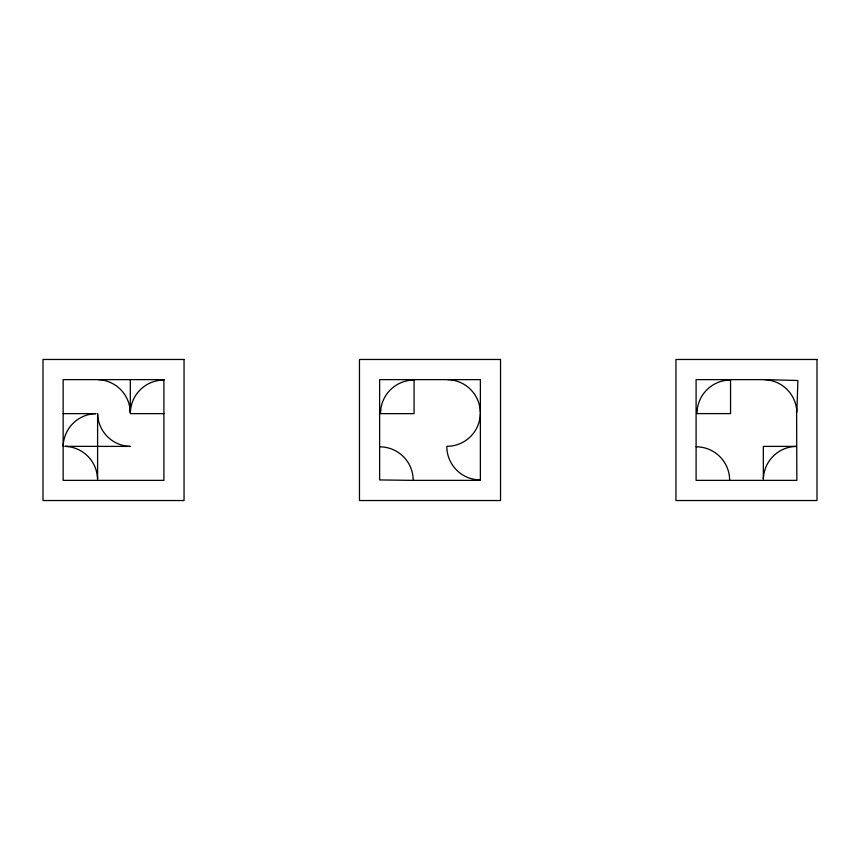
<?xml version="1.0" encoding="UTF-8"?>
<svg xmlns="http://www.w3.org/2000/svg" width="860" height="860" viewBox="0 0 860 860"><rect width="100%" height="100%" fill="white"/><g stroke="black" fill="none" stroke-linecap="round" stroke-linejoin="round"><path stroke-width="1.29" d="M796.854 412.23L797.886 380.496L764.164 379.625L696.095 379.625L696.105 480.375L796.854 480.375L796.596 408.93A33.529 33.529 0 0 0 767.453 379.894L764.164 379.625M480.375 413.638L480.127 416.96A33.529 33.529 0 0 1 450.844 446.103L446.791 446.362L447.006 450.188A33.529 33.529 0 0 0 476.977 479.751L480.375 479.944M763.583 475.795L763.336 479.106L763.336 446.394L796.188 446.394L792.877 446.63A33.529 33.529 0 0 0 763.605 475.795M63.145 446.222L63.403 442.921A33.529 33.529 0 0 1 92.686 413.875L95.997 413.628L63.145 413.628M163.905 380.045L160.067 380.26A33.529 33.529 0 0 0 130.505 410.22L130.311 413.628L163.905 413.628M413.208 480.375L480.375 480.375L480.375 379.625L379.625 379.625L379.625 479.944L413.208 480.375L412.993 476.548A33.529 33.529 0 0 0 383.033 446.985L379.625 446.791M696.105 446.791L699.513 446.963A33.529 33.529 0 0 1 729.452 476.548L729.688 480.375M447.662 379.625L450.973 379.873A33.529 33.529 0 0 1 480.127 409.156L480.375 412.477M68.187 446.587L64.876 446.34L130.311 446.415L127.001 446.168A33.529 33.529 0 0 1 97.846 416.874L97.599 413.552L97.599 479.203L97.363 475.881M98.04 379.625L101.319 379.905A33.529 33.529 0 0 1 130.064 409.166L130.311 412.456L130.311 379.625M68.187 446.609A33.529 33.529 0 0 1 97.341 475.881M380.658 410.231L380.486 413.638L414.068 413.638L414.068 380.055L410.241 380.27A33.529 33.529 0 0 0 380.679 410.241M697.137 410.198L696.966 413.606L730.548 413.606L730.548 380.023L726.721 380.238A33.529 33.529 0 0 0 697.159 410.198M184.051 359.469L43 359.469L43 500.531L184.051 500.531L184.051 359.469M500.531 359.469L359.469 359.469L359.469 500.531L500.531 500.531L500.531 359.469M817 359.469L675.949 359.469L675.949 500.531L817 500.531L817 359.469M163.905 379.625L63.145 379.625L63.145 480.375L163.905 480.375L163.905 379.625"/></g></svg>
